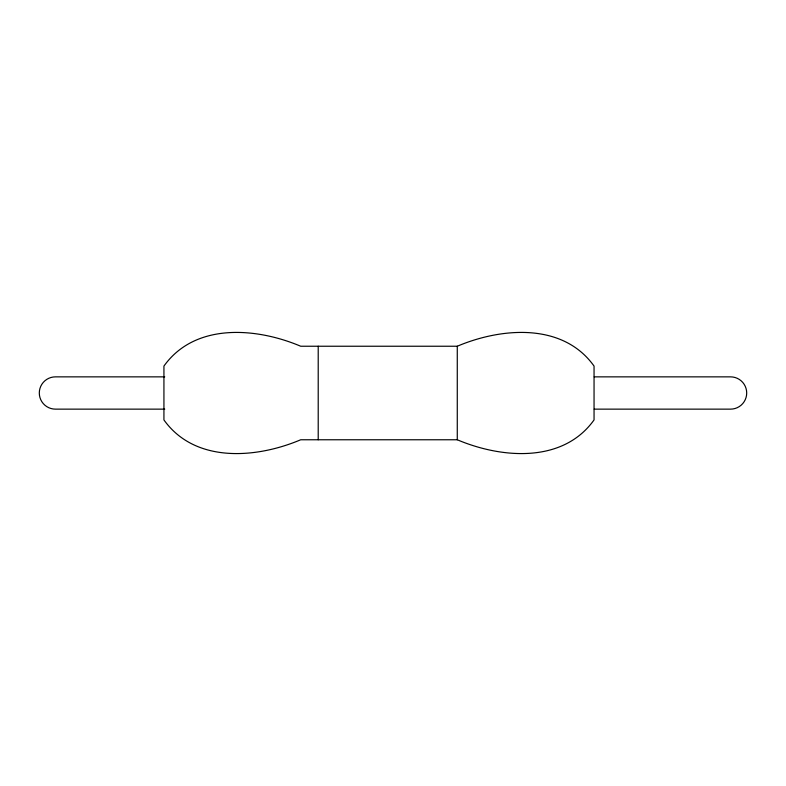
<?xml version="1.0" encoding="UTF-8"?>
<svg xmlns="http://www.w3.org/2000/svg" width="786" height="786" viewBox="0 0 786 786"><rect width="100%" height="100%" fill="white"/><g stroke="black" fill="none" stroke-linecap="round" stroke-linejoin="round"><path stroke-width="1.18" d="M457.275 346.233C501.458 327.526 562.874 322.388 594.049 366.08L594.049 419.921C562.874 463.612 501.458 458.474 457.275 439.767L300.704 439.767C256.521 458.474 195.105 463.612 163.93 419.921L163.93 366.08C195.105 322.388 256.521 327.526 300.704 346.233L457.275 346.233L457.275 439.767M164.746 376.858L55.442 376.858A16.142 16.142 0 0 0 39.3 393A16.142 16.142 0 0 0 55.442 409.142L164.746 409.142M594.236 376.858L730.558 376.858A16.142 16.142 0 0 1 746.7 393A16.142 16.142 0 0 1 730.558 409.142L594.236 409.142M318.212 346.233L318.212 439.767"/></g></svg>
